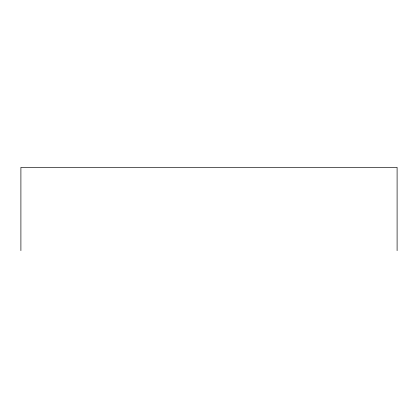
<?xml version="1.0" encoding="UTF-8"?>
<svg xmlns="http://www.w3.org/2000/svg" width="418" height="418" viewBox="0 0 418 418"><rect width="100%" height="100%" fill="white"/><g stroke="black" fill="none" stroke-linecap="round" stroke-linejoin="round"><path stroke-width="0.63" d="M397.1 250.628L397.1 167.372L20.9 167.372L20.9 250.628"/></g></svg>
